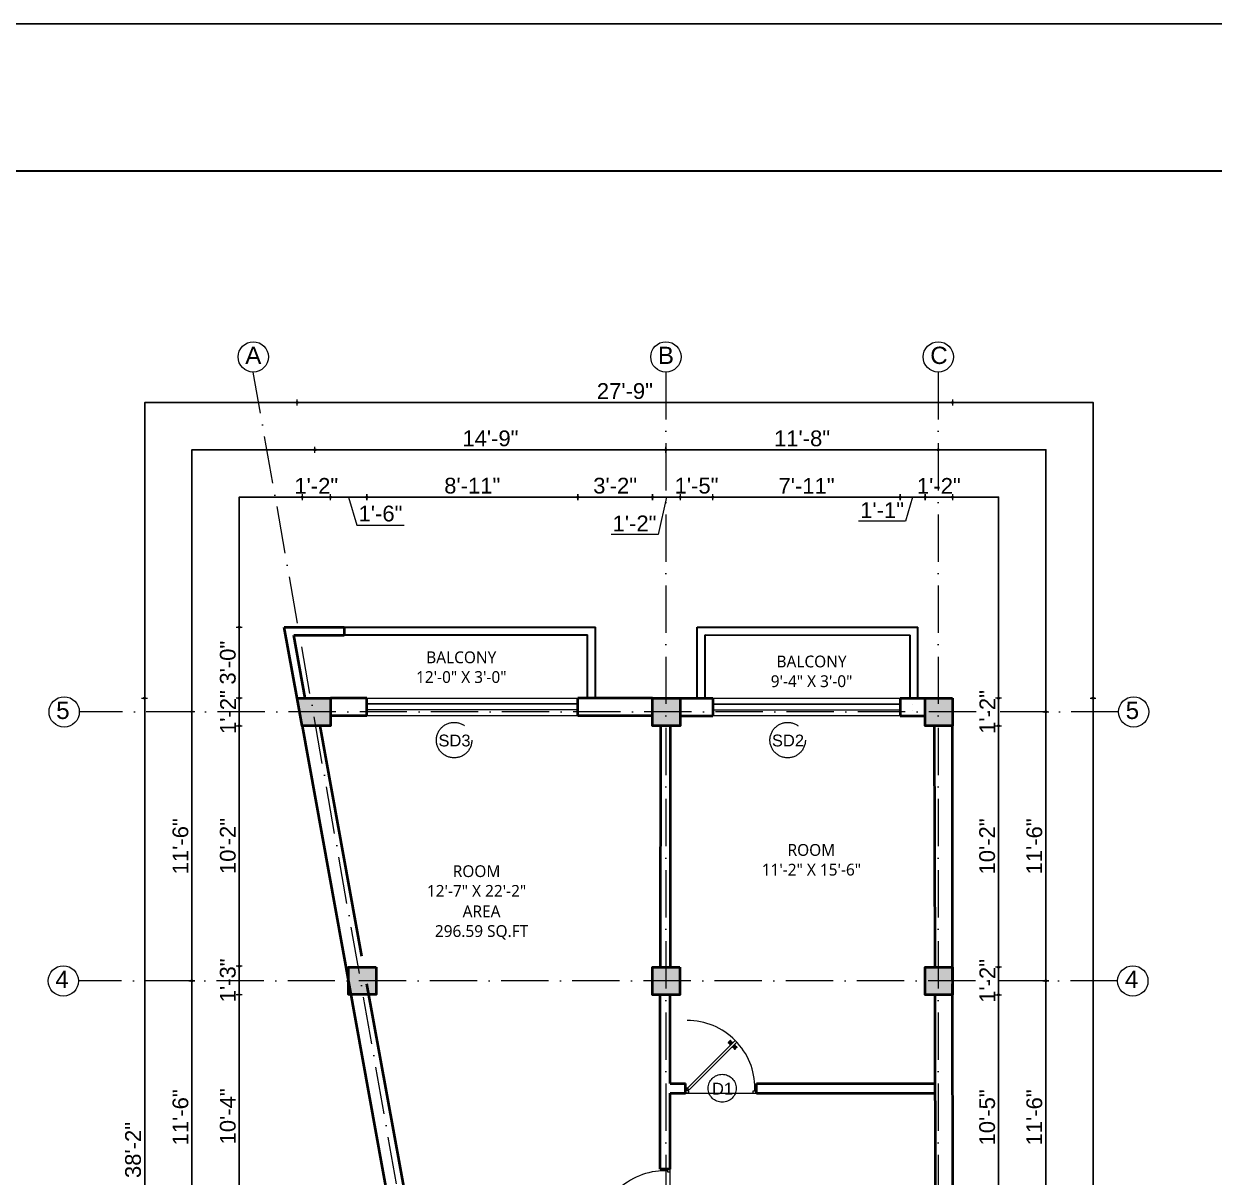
# Model space of a CAD drawing. Header units: inches. Extents: x -71 to 2682309, y -3332 to 801571.
# Drawn here: x 2671499 to 2672103, y 791504 to 792089 of the extents above; entities that cross this region are included whole.
import ezdxf

# ---------------------------------------------------------------- set-up
doc = ezdxf.new("R2010")
doc.units = ezdxf.units.IN
doc.header["$MEASUREMENT"] = 0
doc.header["$PDMODE"] = 99
doc.linetypes.add('ACAD_ISO04W100', pattern=[30, 24, -3, 0, -3])
doc.linetypes.add('ACAD_ISO10W100', pattern=[18, 12, -3, 0, -3])
for name, color, linetype, lineweight in [('BORDER', 5, 'Continuous', 60), ('CENTER  LINE RA', 10, 'ACAD_ISO04W100', 18), ('CONC. OUTLINE RA', 150, 'Continuous', 40), ('DOOR-WIN RA', 3, 'Continuous', 20), ('Hatch', 254, 'Continuous', 9), ('HATCH RA', 8, 'Continuous', 9), ('PUERTAS', 7, 'Continuous', 13), ('TEXT RA', 254, 'Continuous', 20), ('TEXTURE EA', 8, 'ACAD_ISO10W100', 9), ('wall EA', 24, 'Continuous', 40), ('WALL__HALF_NEW', 42, 'Continuous', 30), ('Win EA', 114, 'Continuous', 5)]:
    doc.layers.add(name, color=color, linetype=linetype, lineweight=lineweight)
for name, color, linetype in [('HACTH', 7, 'Continuous'), ('lettring', 7, 'Continuous'), ('text EA', 7, 'Continuous')]:
    doc.layers.add(name, color=color, linetype=linetype)
doc.styles.add('DIM 8', font='arial.ttf', dxfattribs={"height": 8})
doc.styles.get("Standard").update_dxf_attribs({"font": 'arial.ttf'})
doc.dimstyles.new('Copy of DIM 8', dxfattribs={"dimtxt": 8, "dimasz": 1, "dimexe": 6, "dimexo": 18, "dimgap": 1.6875, "dimtad": 1, "dimdec": 0, "dimzin": 3, "dimdsep": 46, "dimlunit": 4, "dimtxsty": 'DIM 8', "dimblk": 'dot 2', "dimcen": 0.09375, "dimse1": 1, "dimse2": 1, "dimclrd": 1, "dimclre": 1, "dimclrt": 256, "dimadec": 0, "dimazin": 0, "dimtfac": 0.75, "dimtdec": 0, "dimtix": 1, "dimtmove": 1, "dimatfit": 3, "dimldrblk": 'DOT', "dimfxl": 1, "dimtolj": 1, "dimtzin": 0, "dimlwd": 9, "dimlwe": 9, "dimarcsym": 0})

# ---------------------------------------------------------------- blocks, each defined once
blk = doc.blocks.new('COLUMN')
at = {"layer": 'HACTH', "lineweight": 30, "transparency": 33554541}
h = blk.add_hatch(color=256, dxfattribs=at)
h.dxf.hatch_style = 1
h.paths.add_polyline_path([(2659104.19, 784576.38), (2659090.19, 784576.38), (2659090.19, 784562.38), (2659104.19, 784562.38)])
at = {"layer": 'CONC. OUTLINE RA'}
blk.add_lwpolyline([(2659090.19, 784576.38), (2659104.19, 784576.38), (2659104.19, 784562.38), (2659090.19, 784562.38)], close=True, dxfattribs=at)
blk = doc.blocks.new('3ft')
at = {"layer": 'PUERTAS', "color": 6}
for p, q in [((1.01, 2.52), (25.23, 26.74)), ((26.05, 25.92), (1.77, 1.64)), ((26.05, 25.92), (25.23, 26.74)), ((0, 2.4), (0, 0)), ((0.72, 2.4), (0, 2.4)), ((1.6, 0), (0, 0)), ((0.72, 1.52), (0.72, 2.44)), ((0.8, 1.52), (0.72, 1.52)), ((0.8, 1.52), (0.8, 2.41)), ((0.8, 1.2), (0.8, 1.52)), ((1.6, 1.2), (0.8, 1.2)), ((1.57, 1.84), (0.94, 2.47)), ((1.63, 1.89), (0.97, 2.55)), ((1.63, 1.89), (1.57, 1.84)), ((1.77, 1.64), (1.57, 1.84)), ((1.6, 0), (1.6, 1.2)), ((34.4, 0), (34.4, 1.2)), ((34.4, 1.2), (35.2, 1.2)), ((34.4, 0), (36, 0)), ((35.2, 1.2), (35.2, 2.4)), ((35.2, 2.4), (36, 2.4)), ((36, 0), (36, 2.4))]:
    blk.add_line(p, q, dxfattribs=at)
at = {"layer": 'PUERTAS', "color": 8}
for p, q in [((22.57, 24.94), (21.65, 25.68)), ((22.63, 24.99), (21.69, 25.75)), ((22.74, 25.1), (21.84, 25.9)), ((22.13, 26.28), (21.98, 26.13)), ((22.88, 25.24), (22.01, 26.06)), ((22.13, 26.28), (22.27, 26.42)), ((22.29, 26.41), (22.27, 26.42)), ((23.16, 25.52), (22.34, 26.39)), ((23.3, 25.66), (22.5, 26.56)), ((23.41, 25.77), (22.65, 26.71)), ((22.69, 24.32), (23.02, 24.83)), ((23.46, 25.83), (22.72, 26.75)), ((22.95, 24.96), (22.84, 25.07)), ((22.98, 24.99), (22.86, 25.1)), ((23.03, 25.04), (22.91, 25.15)), ((22.91, 24.53), (23.1, 24.91)), ((23.11, 25.12), (22.99, 25.23)), ((23.13, 24.76), (23.18, 24.99)), ((23.28, 25.3), (23.17, 25.41)), ((23.36, 25.37), (23.25, 25.49)), ((23.31, 24.94), (23.28, 25.08)), ((23.41, 25.43), (23.3, 25.54)), ((23.46, 25.09), (23.32, 25.13)), ((23.44, 25.45), (23.33, 25.56)), ((23.64, 25.27), (23.41, 25.22)), ((23.87, 25.49), (23.49, 25.3)), ((24.08, 25.71), (23.57, 25.38)), ((24.58, 24.33), (24.52, 24.1)), ((24.8, 24.56), (24.61, 24.18)), ((25.02, 24.77), (24.68, 24.26)), ((23.63, 23.38), (24.14, 23.72)), ((23.84, 23.6), (24.22, 23.79)), ((24.07, 23.82), (24.3, 23.88)), ((24.25, 24), (24.39, 23.97)), ((24.25, 23.26), (24.99, 22.34)), ((24.27, 23.64), (24.38, 23.53)), ((24.3, 23.67), (24.41, 23.56)), ((24.3, 23.32), (25.06, 22.38)), ((24.35, 23.72), (24.46, 23.61)), ((24.4, 24.15), (24.43, 24.01)), ((24.41, 23.43), (25.2, 22.53)), ((24.43, 23.8), (24.54, 23.69)), ((24.55, 23.57), (25.37, 22.7)), ((24.6, 23.97), (24.72, 23.86)), ((24.68, 24.05), (24.79, 23.94)), ((24.73, 24.1), (24.85, 23.99)), ((24.76, 24.13), (24.87, 24.02)), ((24.83, 23.85), (25.7, 23.03)), ((24.97, 23.99), (25.87, 23.2)), ((25.08, 24.1), (26.02, 23.34)), ((25.14, 24.15), (26.06, 23.41)), ((25.58, 22.82), (25.43, 22.67)), ((25.58, 22.82), (25.73, 22.97)), ((25.72, 22.98), (25.73, 22.97)), ((0, 0), (36, 0))]:
    blk.add_line(p, q, dxfattribs=at)
at = {"layer": 'PUERTAS', "color": 1}
for p, q in [((21.67, 25.73), (22.17, 26.23)), ((22.49, 24.95), (21.67, 25.61)), ((21.7, 25.82), (22.14, 26.26)), ((21.73, 25.79), (21.7, 25.82)), ((22.58, 26.7), (22.14, 26.26)), ((22.67, 26.73), (22.17, 26.23)), ((22.61, 26.67), (22.58, 26.7)), ((22.6, 24.96), (23.02, 25.38)), ((22.61, 24.25), (22.92, 24.72)), ((22.7, 25.07), (22.71, 25.06)), ((23.45, 25.91), (22.79, 26.73)), ((22.82, 25.06), (23.08, 25.32)), ((22.94, 24.95), (22.83, 25.07)), ((22.92, 24.72), (22.92, 24.72)), ((22.93, 24.94), (23.19, 25.21)), ((22.93, 24.84), (22.93, 24.83)), ((23.44, 25.81), (23.02, 25.38)), ((23.34, 25.58), (23.08, 25.32)), ((23.46, 25.47), (23.19, 25.21)), ((23.33, 25.7), (23.34, 25.69)), ((23.45, 25.46), (23.33, 25.57)), ((23.57, 25.47), (23.57, 25.47)), ((24.15, 25.79), (23.68, 25.48)), ((23.68, 25.48), (23.68, 25.48)), ((24.27, 25.78), (24.26, 25.79)), ((24.79, 24.38), (24.78, 24.37)), ((24.78, 24.26), (24.78, 24.26)), ((25.1, 24.84), (24.79, 24.38)), ((25.09, 24.96), (25.1, 24.95)), ((22.62, 24.13), (22.61, 24.14)), ((23.44, 23.31), (23.45, 23.3)), ((23.56, 23.3), (24.03, 23.61)), ((24.03, 23.61), (24.03, 23.62)), ((24.14, 23.62), (24.14, 23.62)), ((24.25, 23.62), (24.51, 23.89)), ((24.26, 23.29), (24.69, 23.71)), ((24.26, 23.63), (24.37, 23.52)), ((24.26, 23.18), (24.92, 22.37)), ((24.37, 23.52), (24.63, 23.77)), ((24.37, 23.4), (24.37, 23.4)), ((24.78, 24.15), (24.51, 23.89)), ((24.89, 24.03), (24.63, 23.77)), ((25.11, 24.14), (24.69, 23.71)), ((24.77, 24.14), (24.88, 24.03)), ((25, 24.03), (25, 24.03)), ((25.04, 22.36), (25.54, 22.86)), ((25.1, 22.42), (25.13, 22.39)), ((25.13, 22.39), (25.57, 22.83)), ((25.22, 24.14), (26.03, 23.48)), ((26.04, 23.37), (25.54, 22.86)), ((26.01, 23.27), (25.57, 22.83)), ((25.98, 23.3), (26.01, 23.27))]:
    blk.add_line(p, q, dxfattribs=at)
at = {"layer": 'PUERTAS', "color": 2}
for p, q in [((21.99, 26.11), (21.98, 26.13)), ((25.42, 22.68), (25.43, 22.67))]:
    blk.add_line(p, q, dxfattribs=at)
at = {"layer": 'PUERTAS', "color": 6}
for radius in [0.155, 0.0752]:
    blk.add_circle((0.82, 2.56), radius, dxfattribs=at)
blk.add_arc((0.82, 2.56), 34.38, 359.72845, 90.03333, dxfattribs=at)
at = {"layer": 'PUERTAS', "color": 1}
for centre, start, end in [((22.54, 25.01), 231.07637, 315), ((22.67, 24.2), 135, 225), ((22.73, 26.68), 38.92363, 135), ((22.77, 25.12), 225, 315), ((22.99, 24.89), 135, 219.74275), ((22.87, 24.78), 315, 39.74275), ((23.28, 25.63), 315, 45), ((23.39, 25.86), 315, 38.92363), ((23.51, 25.41), 50.25725, 135), ((23.62, 25.53), 230.25725, 315), ((24.2, 25.73), 45, 135), ((24.84, 24.31), 135, 219.74275), ((24.72, 24.21), 315, 39.74275), ((25.04, 24.89), 315, 45), ((23.51, 23.36), 225, 315), ((24.09, 23.56), 50.25725, 135), ((24.2, 23.68), 230.25725, 315), ((24.32, 23.23), 135, 218.92363), ((24.42, 23.46), 135, 225), ((24.94, 23.98), 45, 135), ((24.98, 22.42), 218.92363, 315), ((25.17, 24.08), 51.07637, 135), ((25.98, 23.42), 315, 51.07637)]:
    blk.add_arc(centre, 0.08, start, end, dxfattribs=at)
blk = doc.blocks.new('*U327')
at = {"color": 3, "xscale": -1}
blk.add_blockref('3ft', (42, 0), dxfattribs=at)
blk = doc.blocks.new('dot1')
at = {"layer": 'Hatch'}
h = blk.add_hatch(color=256, dxfattribs=at)
edge = h.paths.add_edge_path()
edge.add_arc((0, 0), 1, 0, 360)
for p, q in [((3, 0), (-3, 0)), ((0, 3), (0, -3))]:
    blk.add_line(p, q, dxfattribs=at)
blk.add_circle((0, 0), 1, dxfattribs=at)
blk = doc.blocks.new('dot 2')
at = {"layer": 'Hatch', "xscale": 0.5, "yscale": 0.5, "zscale": 0.5}
blk.add_blockref('dot1', (0, 0), dxfattribs=at)
blk = doc.blocks.new('*D1788')
at = {"layer": 'Defpoints', "color": 0, "transparency": 16777216}
for p in [(2671654.84, 791849.04), (2671640.53, 791732.97), (2671654.84, 791733)]:
    blk.add_point(p, dxfattribs=at)
at = {"layer": 'lettring', "color": 1, "lineweight": 9, "transparency": 16777216}
for p, q in [((2671639.53, 791849.04), (2671638.53, 791849.04)), ((2671640.53, 791849.04), (2671654.84, 791849.04)), ((2671655.84, 791849.04), (2671656.84, 791849.04))]:
    blk.add_line(p, q, dxfattribs=at)
blk.add_blockref('dot 2', (2671640.53, 791849.04), dxfattribs=at)
at = {"layer": 'lettring', "color": 1, "lineweight": 9, "transparency": 16777216, "rotation": 180}
blk.add_blockref('dot 2', (2671654.84, 791849.04), dxfattribs=at)
at = {"layer": 'lettring', "transparency": 16777216, "insert": (2671647.68, 791854.74), "char_height": 8, "attachment_point": 5, "style": 'DIM 8'}
blk.add_mtext('\\A1;1\'-2"', dxfattribs=at)
blk = doc.blocks.new('_Dot')
at = {"color": 0, "linetype": 'ByBlock', "lineweight": -2}
blk.add_line((-0.5, 0), (-1, 0), dxfattribs=at)
at = {"color": 0, "linetype": 'ByBlock', "const_width": 0.5}
blk.add_lwpolyline([(-0.25, 0, 1), (0.25, 0, 1)], format="xyb", close=True, dxfattribs=at)
blk = doc.blocks.new('*D1789')
at = {"layer": 'Defpoints', "color": 0, "transparency": 16777216}
for p in [(2671673.32, 791849.04), (2671673.32, 791747.06), (2671654.84, 791733)]:
    blk.add_point(p, dxfattribs=at)
at = {"layer": 'lettring', "color": 1, "lineweight": 9, "transparency": 16777216}
for p, q in [((2671655.84, 791849.04), (2671672.32, 791849.04)), ((2671664.08, 791849.04), (2671668.33, 791834.88)), ((2671668.33, 791834.88), (2671692.21, 791834.88))]:
    blk.add_line(p, q, dxfattribs=at)
at = {"layer": 'lettring', "color": 1, "lineweight": 9, "transparency": 16777216, "rotation": 180}
blk.add_blockref('dot 2', (2671654.84, 791849.04), dxfattribs=at)
at = {"layer": 'lettring', "color": 1, "lineweight": 9, "transparency": 16777216}
blk.add_blockref('dot 2', (2671673.32, 791849.04), dxfattribs=at)
at = {"layer": 'lettring', "transparency": 16777216, "insert": (2671680.27, 791840.65), "char_height": 8, "attachment_point": 5, "style": 'DIM 8'}
blk.add_mtext('\\A1;1\'-6"', dxfattribs=at)
blk = doc.blocks.new('*D1790')
at = {"layer": 'Defpoints', "color": 0, "transparency": 16777216}
for p in [(2671780.32, 791849.04), (2671673.32, 791747.06), (2671780.32, 791747.08)]:
    blk.add_point(p, dxfattribs=at)
at = {"layer": 'lettring', "color": 1, "lineweight": 9, "transparency": 16777216}
blk.add_line((2671674.32, 791849.04), (2671779.32, 791849.04), dxfattribs=at)
at = {"layer": 'lettring', "color": 1, "lineweight": 9, "transparency": 16777216, "rotation": 180}
blk.add_blockref('dot 2', (2671673.32, 791849.04), dxfattribs=at)
at = {"layer": 'lettring', "color": 1, "lineweight": 9, "transparency": 16777216}
blk.add_blockref('dot 2', (2671780.32, 791849.04), dxfattribs=at)
at = {"layer": 'lettring', "transparency": 16777216, "insert": (2671726.82, 791854.81), "char_height": 8, "attachment_point": 5, "style": 'DIM 8'}
blk.add_mtext('\\A1;8\'-11"', dxfattribs=at)
blk = doc.blocks.new('*D1791')
at = {"layer": 'Defpoints', "color": 0, "transparency": 16777216}
for p in [(2671818.33, 791849.04), (2671780.32, 791747.08), (2671818.33, 791747.04)]:
    blk.add_point(p, dxfattribs=at)
at = {"layer": 'lettring', "color": 1, "lineweight": 9, "transparency": 16777216}
blk.add_line((2671781.32, 791849.04), (2671817.33, 791849.04), dxfattribs=at)
at = {"layer": 'lettring', "color": 1, "lineweight": 9, "transparency": 16777216, "rotation": 180}
blk.add_blockref('dot 2', (2671780.32, 791849.04), dxfattribs=at)
at = {"layer": 'lettring', "color": 1, "lineweight": 9, "transparency": 16777216}
blk.add_blockref('dot 2', (2671818.33, 791849.04), dxfattribs=at)
at = {"layer": 'lettring', "transparency": 16777216, "insert": (2671799.32, 791854.81), "char_height": 8, "attachment_point": 5, "style": 'DIM 8'}
blk.add_mtext('\\A1;3\'-2"', dxfattribs=at)
blk = doc.blocks.new('*D1792')
at = {"layer": 'Defpoints', "color": 0, "transparency": 16777216}
for p in [(2671832.33, 791849.04), (2671818.33, 791747.04), (2671832.33, 791747.04)]:
    blk.add_point(p, dxfattribs=at)
at = {"layer": 'lettring', "color": 1, "lineweight": 9, "transparency": 16777216}
for p, q in [((2671819.33, 791849.04), (2671831.33, 791849.04)), ((2671825.33, 791849.04), (2671821.11, 791830.01)), ((2671821.11, 791830.01), (2671797.22, 791830.01))]:
    blk.add_line(p, q, dxfattribs=at)
at = {"layer": 'lettring', "color": 1, "lineweight": 9, "transparency": 16777216, "rotation": 180}
blk.add_blockref('dot 2', (2671818.33, 791849.04), dxfattribs=at)
at = {"layer": 'lettring', "color": 1, "lineweight": 9, "transparency": 16777216}
blk.add_blockref('dot 2', (2671832.33, 791849.04), dxfattribs=at)
at = {"layer": 'lettring', "transparency": 16777216, "insert": (2671809.16, 791835.71), "char_height": 8, "attachment_point": 5, "style": 'DIM 8'}
blk.add_mtext('\\A1;1\'-2"', dxfattribs=at)
blk = doc.blocks.new('*D1793')
at = {"layer": 'Defpoints', "color": 0, "transparency": 16777216}
for p in [(2671848.93, 791849.04), (2671832.33, 791747.04), (2671848.93, 791747.05)]:
    blk.add_point(p, dxfattribs=at)
at = {"layer": 'lettring', "color": 1, "lineweight": 9, "transparency": 16777216}
for p, q in [((2671831.33, 791849.04), (2671830.33, 791849.04)), ((2671832.33, 791849.04), (2671848.93, 791849.04)), ((2671849.93, 791849.04), (2671850.93, 791849.04))]:
    blk.add_line(p, q, dxfattribs=at)
blk.add_blockref('dot 2', (2671832.33, 791849.04), dxfattribs=at)
at = {"layer": 'lettring', "color": 1, "lineweight": 9, "transparency": 16777216, "rotation": 180}
blk.add_blockref('dot 2', (2671848.93, 791849.04), dxfattribs=at)
at = {"layer": 'lettring', "transparency": 16777216, "insert": (2671840.63, 791854.81), "char_height": 8, "attachment_point": 5, "style": 'DIM 8'}
blk.add_mtext('\\A1;1\'-5"', dxfattribs=at)
blk = doc.blocks.new('*D1795')
at = {"layer": 'Defpoints', "color": 0, "transparency": 16777216}
for p in [(2671956.54, 791849.04), (2671943.93, 791747.05), (2671956.54, 791747.05)]:
    blk.add_point(p, dxfattribs=at)
at = {"layer": 'lettring', "color": 1, "lineweight": 9, "transparency": 16777216}
for p, q in [((2671944.93, 791849.04), (2671955.54, 791849.04)), ((2671950.23, 791849.04), (2671946.7, 791836.77)), ((2671946.7, 791836.77), (2671922.81, 791836.77))]:
    blk.add_line(p, q, dxfattribs=at)
at = {"layer": 'lettring', "color": 1, "lineweight": 9, "transparency": 16777216, "rotation": 180}
blk.add_blockref('dot 2', (2671943.93, 791849.04), dxfattribs=at)
at = {"layer": 'lettring', "color": 1, "lineweight": 9, "transparency": 16777216}
blk.add_blockref('dot 2', (2671956.54, 791849.04), dxfattribs=at)
at = {"layer": 'lettring', "transparency": 16777216, "insert": (2671934.75, 791842.47), "char_height": 8, "attachment_point": 5, "style": 'DIM 8'}
blk.add_mtext('\\A1;1\'-1"', dxfattribs=at)
blk = doc.blocks.new('*D1796')
at = {"layer": 'Defpoints', "color": 0, "transparency": 16777216}
for p in [(2671970.54, 791849.04), (2671956.54, 791747.05), (2671970.54, 791747.05)]:
    blk.add_point(p, dxfattribs=at)
at = {"layer": 'lettring', "color": 1, "lineweight": 9, "transparency": 16777216}
blk.add_line((2671957.54, 791849.04), (2671969.54, 791849.04), dxfattribs=at)
at = {"layer": 'lettring', "color": 1, "lineweight": 9, "transparency": 16777216, "rotation": 180}
blk.add_blockref('dot 2', (2671956.54, 791849.04), dxfattribs=at)
at = {"layer": 'lettring', "color": 1, "lineweight": 9, "transparency": 16777216}
blk.add_blockref('dot 2', (2671970.54, 791849.04), dxfattribs=at)
at = {"layer": 'lettring', "transparency": 16777216, "insert": (2671963.54, 791854.74), "char_height": 8, "attachment_point": 5, "style": 'DIM 8'}
blk.add_mtext('\\A1;1\'-2"', dxfattribs=at)
blk = doc.blocks.new('*D1797')
at = {"layer": 'Defpoints', "color": 0, "transparency": 16777216}
for p in [(2671825.05, 791873.04), (2671647.03, 791740.19), (2671825.05, 791740.05)]:
    blk.add_point(p, dxfattribs=at)
at = {"layer": 'lettring', "color": 1, "lineweight": 9, "transparency": 16777216}
blk.add_line((2671648.03, 791873.04), (2671824.05, 791873.04), dxfattribs=at)
at = {"layer": 'lettring', "color": 1, "lineweight": 9, "transparency": 16777216, "rotation": 180}
blk.add_blockref('dot 2', (2671647.03, 791873.04), dxfattribs=at)
at = {"layer": 'lettring', "color": 1, "lineweight": 9, "transparency": 16777216}
blk.add_blockref('dot 2', (2671825.05, 791873.04), dxfattribs=at)
at = {"layer": 'lettring', "transparency": 16777216, "insert": (2671736.04, 791878.81), "char_height": 8, "attachment_point": 5, "style": 'DIM 8'}
blk.add_mtext('\\A1;14\'-9"', dxfattribs=at)
blk = doc.blocks.new('*D1798')
at = {"layer": 'Defpoints', "color": 0, "transparency": 16777216}
for p in [(2671963.25, 791873.04), (2671825.05, 791740.05), (2671963.25, 791740.05)]:
    blk.add_point(p, dxfattribs=at)
at = {"layer": 'lettring', "color": 1, "lineweight": 9, "transparency": 16777216}
blk.add_line((2671826.05, 791873.04), (2671962.25, 791873.04), dxfattribs=at)
at = {"layer": 'lettring', "color": 1, "lineweight": 9, "transparency": 16777216, "rotation": 180}
blk.add_blockref('dot 2', (2671825.05, 791873.04), dxfattribs=at)
at = {"layer": 'lettring', "color": 1, "lineweight": 9, "transparency": 16777216}
blk.add_blockref('dot 2', (2671963.25, 791873.04), dxfattribs=at)
at = {"layer": 'lettring', "transparency": 16777216, "insert": (2671894.15, 791878.81), "char_height": 8, "attachment_point": 5, "style": 'DIM 8'}
blk.add_mtext('\\A1;11\'-8"', dxfattribs=at)
blk = doc.blocks.new('*D1799')
at = {"layer": 'Defpoints', "color": 0, "transparency": 16777216}
for p in [(2671970.54, 791897.04), (2671637.98, 791747), (2671970.54, 791747)]:
    blk.add_point(p, dxfattribs=at)
at = {"layer": 'lettring', "color": 1, "lineweight": 9, "transparency": 16777216}
blk.add_line((2671638.98, 791897.04), (2671969.54, 791897.04), dxfattribs=at)
at = {"layer": 'lettring', "color": 1, "lineweight": 9, "transparency": 16777216, "rotation": 180}
blk.add_blockref('dot 2', (2671637.98, 791897.04), dxfattribs=at)
at = {"layer": 'lettring', "color": 1, "lineweight": 9, "transparency": 16777216}
blk.add_blockref('dot 2', (2671970.54, 791897.04), dxfattribs=at)
at = {"layer": 'lettring', "transparency": 16777216, "insert": (2671804.26, 791902.81), "char_height": 8, "attachment_point": 5, "style": 'DIM 8'}
blk.add_mtext('\\A1;27\'-9"', dxfattribs=at)
blk = doc.blocks.new('*D1800')
at = {"layer": 'Defpoints', "color": 0, "transparency": 16777216}
for p in [(2671970.54, 791747), (2671970.54, 791733.05), (2671993.86, 791733.05)]:
    blk.add_point(p, dxfattribs=at)
at = {"layer": 'lettring', "color": 1, "lineweight": 9, "transparency": 16777216}
for p, q in [((2671993.86, 791748), (2671993.86, 791749)), ((2671993.86, 791747), (2671993.86, 791733.05)), ((2671993.86, 791732.05), (2671993.86, 791731.05))]:
    blk.add_line(p, q, dxfattribs=at)
for p, rotation in [((2671993.86, 791747), 270), ((2671993.86, 791733.05), 90)]:
    blk.add_blockref('dot 2', p, dxfattribs=dict(at, rotation=rotation))
at = {"layer": 'lettring', "transparency": 16777216, "insert": (2671988.16, 791740.03), "char_height": 8, "attachment_point": 5, "rotation": 90, "style": 'DIM 8'}
blk.add_mtext('\\A1;1\'-2"', dxfattribs=at)
blk = doc.blocks.new('*D1801')
at = {"layer": 'Defpoints', "color": 0, "transparency": 16777216}
for p in [(2671970.54, 791733.05), (2671970.54, 791610.58), (2671993.86, 791610.58)]:
    blk.add_point(p, dxfattribs=at)
at = {"layer": 'lettring', "color": 1, "lineweight": 9, "transparency": 16777216}
blk.add_line((2671993.86, 791732.05), (2671993.86, 791611.58), dxfattribs=at)
for p, rotation in [((2671993.86, 791733.05), 90), ((2671993.86, 791610.58), 270)]:
    blk.add_blockref('dot 2', p, dxfattribs=dict(at, rotation=rotation))
at = {"layer": 'lettring', "transparency": 16777216, "insert": (2671988.09, 791671.81), "char_height": 8, "attachment_point": 5, "rotation": 90, "style": 'DIM 8'}
blk.add_mtext('\\A1;10\'-2"', dxfattribs=at)
blk = doc.blocks.new('*D1802')
at = {"layer": 'Defpoints', "color": 0, "transparency": 16777216}
for p in [(2671970.54, 791610.58), (2671970.54, 791596.58), (2671993.86, 791596.58)]:
    blk.add_point(p, dxfattribs=at)
at = {"layer": 'lettring', "color": 1, "lineweight": 9, "transparency": 16777216}
for p, q in [((2671993.86, 791611.58), (2671993.86, 791612.58)), ((2671993.86, 791610.58), (2671993.86, 791596.58)), ((2671993.86, 791595.58), (2671993.86, 791594.58))]:
    blk.add_line(p, q, dxfattribs=at)
for p, rotation in [((2671993.86, 791610.58), 270), ((2671993.86, 791596.58), 90)]:
    blk.add_blockref('dot 2', p, dxfattribs=dict(at, rotation=rotation))
at = {"layer": 'lettring', "transparency": 16777216, "insert": (2671988.16, 791603.58), "char_height": 8, "attachment_point": 5, "rotation": 90, "style": 'DIM 8'}
blk.add_mtext('\\A1;1\'-2"', dxfattribs=at)
blk = doc.blocks.new('*D1803')
at = {"layer": 'Defpoints', "color": 0, "transparency": 16777216}
for p in [(2671970.54, 791596.58), (2671970.65, 791472.07), (2671993.86, 791472.07)]:
    blk.add_point(p, dxfattribs=at)
at = {"layer": 'lettring', "color": 1, "lineweight": 9, "transparency": 16777216}
blk.add_line((2671993.86, 791595.58), (2671993.86, 791473.07), dxfattribs=at)
for p, rotation in [((2671993.86, 791596.58), 90), ((2671993.86, 791472.07), 270)]:
    blk.add_blockref('dot 2', p, dxfattribs=dict(at, rotation=rotation))
at = {"layer": 'lettring', "transparency": 16777216, "insert": (2671988.09, 791534.32), "char_height": 8, "attachment_point": 5, "rotation": 90, "style": 'DIM 8'}
blk.add_mtext('\\A1;10\'-5"', dxfattribs=at)
blk = doc.blocks.new('*D1818')
at = {"layer": 'Defpoints', "color": 0, "transparency": 16777216}
for p in [(2671631.42, 791783.07), (2671608.59, 791747), (2671637.98, 791747)]:
    blk.add_point(p, dxfattribs=at)
at = {"layer": 'lettring', "color": 1, "lineweight": 9, "transparency": 16777216}
blk.add_line((2671608.59, 791782.07), (2671608.59, 791748), dxfattribs=at)
for p, rotation in [((2671608.59, 791783.07), 90), ((2671608.59, 791747), 270)]:
    blk.add_blockref('dot 2', p, dxfattribs=dict(at, rotation=rotation))
at = {"layer": 'lettring', "transparency": 16777216, "insert": (2671602.82, 791765.04), "char_height": 8, "attachment_point": 5, "rotation": 90, "style": 'DIM 8'}
blk.add_mtext('\\A1;3\'-0"', dxfattribs=at)
blk = doc.blocks.new('*D1819')
at = {"layer": 'Defpoints', "color": 0, "transparency": 16777216}
for p in [(2671637.98, 791747), (2671608.59, 791732.97), (2671640.53, 791732.97)]:
    blk.add_point(p, dxfattribs=at)
at = {"layer": 'lettring', "color": 1, "lineweight": 9, "transparency": 16777216}
for p, q in [((2671608.59, 791748), (2671608.59, 791749)), ((2671608.59, 791747), (2671608.59, 791732.97)), ((2671608.59, 791731.97), (2671608.59, 791730.97))]:
    blk.add_line(p, q, dxfattribs=at)
for p, rotation in [((2671608.59, 791747), 270), ((2671608.59, 791732.97), 90)]:
    blk.add_blockref('dot 2', p, dxfattribs=dict(at, rotation=rotation))
at = {"layer": 'lettring', "transparency": 16777216, "insert": (2671602.89, 791739.98), "char_height": 8, "attachment_point": 5, "rotation": 90, "style": 'DIM 8'}
blk.add_mtext('\\A1;1\'-2"', dxfattribs=at)
blk = doc.blocks.new('*D1820')
at = {"layer": 'Defpoints', "color": 0, "transparency": 16777216}
for p in [(2671640.53, 791732.97), (2671608.59, 791611.1), (2671664.09, 791611.1)]:
    blk.add_point(p, dxfattribs=at)
at = {"layer": 'lettring', "color": 1, "lineweight": 9, "transparency": 16777216}
blk.add_line((2671608.59, 791731.97), (2671608.59, 791612.1), dxfattribs=at)
for p, rotation in [((2671608.59, 791732.97), 90), ((2671608.59, 791611.1), 270)]:
    blk.add_blockref('dot 2', p, dxfattribs=dict(at, rotation=rotation))
at = {"layer": 'lettring', "transparency": 16777216, "insert": (2671602.82, 791672.03), "char_height": 8, "attachment_point": 5, "rotation": 90, "style": 'DIM 8'}
blk.add_mtext('\\A1;10\'-2"', dxfattribs=at)
blk = doc.blocks.new('*D1821')
at = {"layer": 'Defpoints', "color": 0, "transparency": 16777216}
for p in [(2671664.09, 791611.1), (2671608.59, 791596.6), (2671664.09, 791596.6)]:
    blk.add_point(p, dxfattribs=at)
at = {"layer": 'lettring', "color": 1, "lineweight": 9, "transparency": 16777216}
for p, q in [((2671608.59, 791612.1), (2671608.59, 791613.1)), ((2671608.59, 791611.1), (2671608.59, 791596.6)), ((2671608.59, 791595.6), (2671608.59, 791594.6))]:
    blk.add_line(p, q, dxfattribs=at)
for p, rotation in [((2671608.59, 791611.1), 270), ((2671608.59, 791596.6), 90)]:
    blk.add_blockref('dot 2', p, dxfattribs=dict(at, rotation=rotation))
at = {"layer": 'lettring', "transparency": 16777216, "insert": (2671602.82, 791603.85), "char_height": 8, "attachment_point": 5, "rotation": 90, "style": 'DIM 8'}
blk.add_mtext('\\A1;1\'-3"', dxfattribs=at)
blk = doc.blocks.new('*D1822')
at = {"layer": 'Defpoints', "color": 0, "transparency": 16777216}
for p in [(2671664.09, 791596.6), (2671608.59, 791473.07), (2671687.74, 791473.07)]:
    blk.add_point(p, dxfattribs=at)
at = {"layer": 'lettring', "color": 1, "lineweight": 9, "transparency": 16777216}
blk.add_line((2671608.59, 791595.6), (2671608.59, 791474.07), dxfattribs=at)
for p, rotation in [((2671608.59, 791596.6), 90), ((2671608.59, 791473.07), 270)]:
    blk.add_blockref('dot 2', p, dxfattribs=dict(at, rotation=rotation))
at = {"layer": 'lettring', "transparency": 16777216, "insert": (2671602.82, 791534.84), "char_height": 8, "attachment_point": 5, "rotation": 90, "style": 'DIM 8'}
blk.add_mtext('\\A1;10\'-4"', dxfattribs=at)
blk = doc.blocks.new('*D1831')
at = {"layer": 'Defpoints', "color": 0, "transparency": 16777216}
for p in [(2671647.03, 791740.19), (2671584.57, 791603.6), (2671671.09, 791603.6)]:
    blk.add_point(p, dxfattribs=at)
at = {"layer": 'lettring', "color": 1, "lineweight": 9, "transparency": 16777216}
blk.add_line((2671584.57, 791739.19), (2671584.57, 791604.6), dxfattribs=at)
for p, rotation in [((2671584.57, 791740.19), 90), ((2671584.57, 791603.6), 270)]:
    blk.add_blockref('dot 2', p, dxfattribs=dict(at, rotation=rotation))
at = {"layer": 'lettring', "transparency": 16777216, "insert": (2671578.8, 791671.89), "char_height": 8, "attachment_point": 5, "rotation": 90, "style": 'DIM 8'}
blk.add_mtext('\\A1;11\'-6"', dxfattribs=at)
blk = doc.blocks.new('*D1832')
at = {"layer": 'Defpoints', "color": 0, "transparency": 16777216}
for p in [(2671671.09, 791603.6), (2671584.57, 791465.07), (2671694.74, 791465.07)]:
    blk.add_point(p, dxfattribs=at)
at = {"layer": 'lettring', "color": 1, "lineweight": 9, "transparency": 16777216}
blk.add_line((2671584.57, 791602.6), (2671584.57, 791466.07), dxfattribs=at)
for p, rotation in [((2671584.57, 791603.6), 90), ((2671584.57, 791465.07), 270)]:
    blk.add_blockref('dot 2', p, dxfattribs=dict(at, rotation=rotation))
at = {"layer": 'lettring', "transparency": 16777216, "insert": (2671578.8, 791534.34), "char_height": 8, "attachment_point": 5, "rotation": 90, "style": 'DIM 8'}
blk.add_mtext('\\A1;11\'-6"', dxfattribs=at)
blk = doc.blocks.new('*D1834')
at = {"layer": 'Defpoints', "color": 0, "transparency": 16777216}
for p in [(2671637.98, 791747), (2671560.52, 791288.58), (2671687.74, 791288.58)]:
    blk.add_point(p, dxfattribs=at)
at = {"layer": 'lettring', "color": 1, "lineweight": 9, "transparency": 16777216}
blk.add_line((2671560.52, 791746), (2671560.52, 791289.58), dxfattribs=at)
for p, rotation in [((2671560.52, 791747), 90), ((2671560.52, 791288.58), 270)]:
    blk.add_blockref('dot 2', p, dxfattribs=dict(at, rotation=rotation))
at = {"layer": 'lettring', "transparency": 16777216, "insert": (2671554.75, 791517.79), "char_height": 8, "attachment_point": 5, "rotation": 90, "style": 'DIM 8'}
blk.add_mtext('\\A1;38\'-2"', dxfattribs=at)
blk = doc.blocks.new('*D1835')
at = {"layer": 'Defpoints', "color": 0, "transparency": 16777216}
for p in [(2671970.54, 791747.05), (2671970.56, 791124.23), (2672041.77, 791124.23)]:
    blk.add_point(p, dxfattribs=at)
at = {"layer": 'lettring', "color": 1, "lineweight": 9, "transparency": 16777216}
blk.add_line((2672041.77, 791746.05), (2672041.77, 791125.23), dxfattribs=at)
for p, rotation in [((2672041.77, 791747.05), 90), ((2672041.77, 791124.23), 270)]:
    blk.add_blockref('dot 2', p, dxfattribs=dict(at, rotation=rotation))
at = {"layer": 'lettring', "transparency": 16777216, "insert": (2672036, 791435.64), "char_height": 8, "attachment_point": 5, "rotation": 90, "style": 'DIM 8'}
blk.add_mtext('\\A1;51\'-11"', dxfattribs=at)
blk = doc.blocks.new('*D1838')
at = {"layer": 'Defpoints', "color": 0, "transparency": 16777216}
for p in [(2671963.54, 791603.58), (2672017.79, 791603.58), (2671963.65, 791465.07)]:
    blk.add_point(p, dxfattribs=at)
at = {"layer": 'lettring', "color": 1, "lineweight": 9, "transparency": 16777216}
blk.add_line((2672017.79, 791466.07), (2672017.79, 791602.58), dxfattribs=at)
for p, rotation in [((2672017.79, 791603.58), 90), ((2672017.79, 791465.07), 270)]:
    blk.add_blockref('dot 2', p, dxfattribs=dict(at, rotation=rotation))
at = {"layer": 'lettring', "transparency": 16777216, "insert": (2672012.02, 791534.32), "char_height": 8, "attachment_point": 5, "rotation": 90, "style": 'DIM 8'}
blk.add_mtext('\\A1;11\'-6"', dxfattribs=at)
blk = doc.blocks.new('*D1839')
at = {"layer": 'Defpoints', "color": 0, "transparency": 16777216}
for p in [(2671963.54, 791740.05), (2672017.79, 791740.05), (2671963.54, 791603.58)]:
    blk.add_point(p, dxfattribs=at)
at = {"layer": 'lettring', "color": 1, "lineweight": 9, "transparency": 16777216}
blk.add_line((2672017.79, 791604.58), (2672017.79, 791739.05), dxfattribs=at)
for p, rotation in [((2672017.79, 791740.05), 90), ((2672017.79, 791603.58), 270)]:
    blk.add_blockref('dot 2', p, dxfattribs=dict(at, rotation=rotation))
at = {"layer": 'lettring', "transparency": 16777216, "insert": (2672012.02, 791671.81), "char_height": 8, "attachment_point": 5, "rotation": 90, "style": 'DIM 8'}
blk.add_mtext('\\A1;11\'-6"', dxfattribs=at)

msp = doc.modelspace()

# ---------------------------------------------------------------- hatches: boundary and pattern name
at = {"layer": 'HACTH', "lineweight": 30, "transparency": 33554541}
h = msp.add_hatch(color=256, dxfattribs=at)
h.dxf.hatch_style = 1
h.paths.add_polyline_path([(2671654.84, 791733), (2671654.84, 791747), (2671637.98, 791747), (2671640.53, 791732.97)])

# ---------------------------------------------------------------- linework, layer by layer
at = {"color": 244, "lineweight": 30, "true_color": 0x991b1e}
msp.add_line((2671643.74, 791747.05), (2671643.76, 791746.92), dxfattribs=at)
at = {"layer": 'BORDER', "lineweight": 30}
msp.add_lwpolyline([(2673179.05, 792014.4), (2671642.94, 792014.4), (2670202.43, 792014.4), (2670202.43, 790966), (2670202.43, 789923.75), (2671642.94, 789923.75), (2673179.05, 789923.75)], dxfattribs=at)
at = {"layer": 'CENTER  LINE RA', "linetype": 'ACAD_ISO10W100', "ltscale": 2}
for p, q in [((2671694.61, 791465.05), (2671615.71, 791912.49)), ((2671825.05, 791912.49), (2671825.05, 791023.34)), ((2671963.25, 791912.49), (2671963.25, 791023.34)), ((2672054.7, 791740.05), (2671527.46, 791740.05)), ((2672054.27, 791603.55), (2671527.03, 791603.55))]:
    msp.add_line(p, q, dxfattribs=at)
at = {"layer": 'CONC. OUTLINE RA'}
msp.add_lwpolyline([(2671654.84, 791747), (2671654.84, 791733), (2671640.53, 791732.97), (2671637.98, 791747)], close=True, dxfattribs=at)
at = {"layer": 'Defpoints'}
for points in [[(2670073.86, 792089.19), (2673241.86, 792089.19), (2673241.86, 789848.96), (2670073.86, 789848.96)], [(2672041.75, 791035.34), (2671560.49, 791035.34), (2671560.62, 791897.04), (2672041.89, 791897.04)], [(2672017.76, 791059.34), (2671584.49, 791059.34), (2671584.61, 791873.04), (2672017.88, 791873.04)], [(2671993.76, 791083.34), (2671608.49, 791083.34), (2671608.61, 791849.04), (2671993.88, 791849.04)]]:
    msp.add_lwpolyline(points, close=True, dxfattribs=at)
at = {"layer": 'DOOR-WIN RA'}
for p, q in [((2671673.32, 791747.08), (2671780.32, 791747.08)), ((2671673.32, 791744.09), (2671780.32, 791744.09)), ((2671780.31, 791744.08), (2671673.32, 791744.09)), ((2671848.93, 791747.05), (2671943.93, 791747.05)), ((2671943.93, 791744.05), (2671848.93, 791744.06)), ((2671848.93, 791744.05), (2671943.93, 791744.05)), ((2671949.93, 791744.05), (2671949.93, 791744.05)), ((2671780.31, 791741.08), (2671673.32, 791741.09)), ((2671780.32, 791741.05), (2671673.32, 791741.05)), ((2671780.31, 791738.08), (2671673.32, 791738.09)), ((2671943.93, 791741.02), (2671848.93, 791741.02)), ((2671943.93, 791738.05), (2671848.93, 791738.06)), ((2671949.93, 791741.02), (2671949.93, 791741.02))]:
    msp.add_line(p, q, dxfattribs=at)
at = {"layer": 'TEXTURE EA', "linetype": 'ByBlock', "ltscale": 2}
for centre in [(2671615.71, 791920.18), (2671825.05, 791920.18), (2671963.25, 791920.18), (2671519.77, 791740.05), (2672062.39, 791740.05), (2671519.34, 791603.55), (2672061.96, 791603.55)]:
    msp.add_circle(centre, 7.69, dxfattribs=at)
at = {"layer": 'TEXTURE EA', "linetype": 'ACAD_ISO10W100', "ltscale": 4}
for centre, radius in [((2671717.63, 791725.75), 8.99), ((2671886.84, 791725.75), 8.99), ((2671853.63, 791549.1), 7.09)]:
    msp.add_circle(centre, radius, dxfattribs=at)
at = {"layer": 'wall EA'}
for p, q in [((2671631.42, 791783.07), (2671661.91, 791783.07)), ((2671637.98, 791747), (2671631.42, 791783.07)), ((2671636.21, 791779.07), (2671661.91, 791779.07)), ((2671642.05, 791747.01), (2671636.21, 791779.07)), ((2671661.91, 791783.07), (2671661.91, 791779.07)), ((2671673.32, 791747.06), (2671654.84, 791747)), ((2671673.32, 791738.08), (2671673.32, 791747.06)), ((2671780.32, 791738.08), (2671780.32, 791747.08)), ((2671818.33, 791747.08), (2671780.32, 791747.08)), ((2671832.33, 791747.04), (2671848.93, 791747.04)), ((2671848.93, 791747.05), (2671848.93, 791738.06)), ((2671943.93, 791747.05), (2671943.93, 791738.05)), ((2671943.93, 791747.05), (2671956.54, 791747.05)), ((2671673.32, 791738.08), (2671654.84, 791738.08)), ((2671818.33, 791738.08), (2671780.32, 791738.08)), ((2671832.33, 791738.05), (2671848.93, 791738.05)), ((2671943.93, 791738.05), (2671956.53, 791738.05)), ((2671640.53, 791732.97), (2671687.74, 791472.07)), ((2671649.42, 791732.99), (2671670.69, 791616.1)), ((2671822.33, 791733.04), (2671822.18, 791610.58)), ((2671827.18, 791733.04), (2671827.19, 791610.58)), ((2671961.25, 791733.05), (2671961.48, 791610.58)), ((2671970.54, 791604.08), (2671970.54, 791733.05)), ((2671673.24, 791602.1), (2671696.89, 791472.07)), ((2671970.68, 791472.07), (2671970.53, 791602.08)), ((2671822.2, 791566.29), (2671822.2, 791596.58)), ((2671827.2, 791551.59), (2671827.2, 791596.58)), ((2671961.49, 791596.58), (2671961.69, 791472.07)), ((2671822.2, 791508.07), (2671822.2, 791566.29)), ((2671827.2, 791551.59), (2671835.02, 791551.59)), ((2671835.02, 791546.59), (2671835.02, 791551.59)), ((2671871.02, 791551.59), (2671961.54, 791551.59)), ((2671871.02, 791546.59), (2671871.02, 791551.59)), ((2671827.2, 791546.59), (2671835.02, 791546.59)), ((2671827.2, 791508.07), (2671827.2, 791546.59)), ((2671871.02, 791546.59), (2671961.55, 791546.59)), ((2671827.2, 791508.07), (2671822.2, 791508.07))]:
    msp.add_line(p, q, dxfattribs=at)
at = {"layer": 'WALL__HALF_NEW'}
for p, q in [((2671658.52, 791783.1), (2671789.32, 791783.1)), ((2671658.52, 791779.1), (2671785.32, 791779.1)), ((2671785.32, 791747.09), (2671785.32, 791779.1)), ((2671789.32, 791747.09), (2671789.32, 791783.1)), ((2671840.93, 791747.07), (2671840.94, 791783.09)), ((2671840.94, 791783.09), (2671952.94, 791783.07)), ((2671844.93, 791747.07), (2671844.94, 791779.09)), ((2671844.94, 791779.09), (2671948.94, 791779.07)), ((2671948.93, 791747.07), (2671948.94, 791779.08)), ((2671952.93, 791747.07), (2671952.94, 791783.07))]:
    msp.add_line(p, q, dxfattribs=at)

# ---------------------------------------------------------------- block references
at = {"layer": 'HATCH RA', "lineweight": 30, "rotation": 270}
for p in [(1887255.96, 3450837.23), (1887394.16, 3450837.24), (1887101.71, 3450700.79), (1887255.82, 3450700.77), (1887394.16, 3450700.77)]:
    msp.add_blockref('COLUMN', p, dxfattribs=at)
at = {"layer": 'Win EA', "yscale": 0.9999536188852896, "zscale": 0.9999536188852894}
for p, xscale, rotation in [((2671877.02, 791546.59), -0.9999536188852894, 359.9995031579402), ((2671827.2, 791514.07), -0.9999536188852896, 89.99950316861236)]:
    msp.add_blockref('*U327', p, dxfattribs=dict(at, xscale=xscale, rotation=rotation))

# ---------------------------------------------------------------- texts
at = {"layer": 'text EA', "char_height": 6, "attachment_point": 2}
for s, insert, width in [('{\\fTrebuchet MS|b0|i0|c0|p34;BALCONY\\P12\'-0" X 3\'-0"}', (2671721.25, 791770.76), 82.6088), ('{\\fTrebuchet MS|b0|i0|c0|p34;BALCONY\\P9\'-4" X 3\'-0"}', (2671898.97, 791768.65), 82.6088), ('SD3', (2671717.79, 791728.55), 11.1695), ('SD2', (2671887, 791728.55), 11.1695), ('{\\fTrebuchet MS|b0|i0|c0|p34;ROOM \\P11\'-2" X 15\'-6"}', (2671898.87, 791673.03), 84.336), ('{\\fTrebuchet MS|b0|i0|c0|p34;ROOM\\P12\'-7" X 22\'-2" }', (2671728.99, 791662.25), 84.336), ('{\\fTrebuchet MS|b0|i0|c0|p34;AREA \\P296.59 SQ.FT}', (2671731.54, 791641.88), 84.336), ('D1', (2671853.8, 791551.9), 11.1695)]:
    msp.add_mtext(s, dxfattribs=dict(at, insert=insert, width=width))
at = {"layer": 'TEXT RA', "char_height": 8.76, "attachment_point": 1}
for s, insert in [('A', (2671611.65, 791925.36)), ('B', (2671820.99, 791925.36)), ('C', (2671959.19, 791925.36)), ('5', (2671515.72, 791745.23)), ('5', (2672058.34, 791745.23)), ('4', (2671515.29, 791608.73)), ('4', (2672057.91, 791608.73))]:
    msp.add_mtext_dynamic_manual_height_columns(s, width=8.7644, gutter_width=43.82, heights=[0], dxfattribs=dict(at, insert=insert))

# ---------------------------------------------------------------- dimensions: what is measured, and where the dimension line sits
at = {"layer": 'lettring'}
for base, p1, p2, picture, middle in [((2671970.54, 791897.04), (2671637.98, 791747), (2671970.54, 791747), '*D1799', (2671804.26, 791902.81)), ((2671654.84, 791849.04), (2671640.53, 791732.97), (2671654.84, 791733), '*D1788', (2671647.68, 791854.74)), ((2671780.32, 791849.04), (2671673.32, 791747.06), (2671780.32, 791747.08), '*D1790', (2671726.82, 791854.81)), ((2671818.33, 791849.04), (2671780.32, 791747.08), (2671818.33, 791747.04), '*D1791', (2671799.32, 791854.81)), ((2671848.93, 791849.04), (2671832.33, 791747.04), (2671848.93, 791747.05), '*D1793', (2671840.63, 791854.81))]:
    dim = msp.add_linear_dim(base=base, p1=p1, p2=p2, dimstyle='Copy of DIM 8', dxfattribs=at)
    dim.commit()
    dim.dimension.update_dxf_attribs({"geometry": picture, "text_midpoint": middle})
for base, p1, p2, text, picture, middle in [((2671825.05, 791873.04), (2671647.03, 791740.19), (2671825.05, 791740.05), '14\'-9"', '*D1797', (2671736.04, 791878.81)), ((2671963.25, 791873.04), (2671825.05, 791740.05), (2671963.25, 791740.05), '11\'-8"', '*D1798', (2671894.15, 791878.81))]:
    dim = msp.add_linear_dim(base=base, p1=p1, p2=p2, text=text, dimstyle='Copy of DIM 8', dxfattribs=at)
    dim.commit()
    dim.dimension.update_dxf_attribs({"geometry": picture, "text_midpoint": middle})
msp.add_linear_dim(base=(2671943.93, 791849.04), p1=(2671848.93, 791747.05), p2=(2671943.93, 791747.05), dimstyle='Copy of DIM 8', dxfattribs=at).render()
for base, p1, p2, picture, middle in [((2671970.54, 791849.04), (2671956.54, 791747.05), (2671970.54, 791747.05), '*D1796', (2671963.54, 791849.04)), ((2671673.32, 791849.04), (2671654.84, 791733), (2671673.32, 791747.06), '*D1789', (2671670.01, 791834.88)), ((2671832.33, 791849.04), (2671818.33, 791747.04), (2671832.33, 791747.04), '*D1792', (2671819.42, 791830.01)), ((2671956.54, 791849.04), (2671943.93, 791747.05), (2671956.54, 791747.05), '*D1795', (2671945.01, 791836.77))]:
    dim = msp.add_linear_dim(base=base, p1=p1, p2=p2, dimstyle='Copy of DIM 8', dxfattribs=at)
    dim.commit()
    dim.dimension.update_dxf_attribs({"geometry": picture, "text_midpoint": middle, "dimtype": 160})
for base, p1, p2, picture, middle in [((2671608.59, 791747), (2671631.42, 791783.07), (2671637.98, 791747), '*D1818', (2671602.82, 791765.04)), ((2671608.59, 791732.97), (2671637.98, 791747), (2671640.53, 791732.97), '*D1819', (2671602.89, 791739.98)), ((2671993.86, 791733.05), (2671970.54, 791747), (2671970.54, 791733.05), '*D1800', (2671988.16, 791740.03)), ((2671560.52, 791288.58), (2671637.98, 791747), (2671687.74, 791288.58), '*D1834', (2671554.75, 791517.79)), ((2672041.77, 791124.23), (2671970.54, 791747.05), (2671970.56, 791124.23), '*D1835', (2672036, 791435.64)), ((2671608.59, 791611.1), (2671640.53, 791732.97), (2671664.09, 791611.1), '*D1820', (2671602.82, 791672.03)), ((2671993.86, 791610.58), (2671970.54, 791733.05), (2671970.54, 791610.58), '*D1801', (2671988.09, 791671.81)), ((2671608.59433791, 791596.5995358), (2671664.0879609, 791611.0995358), (2671664.0879609, 791596.5995358), '*D1821', (2671602.81952549, 791603.8495358)), ((2671993.86, 791596.58), (2671970.54, 791610.58), (2671970.54, 791596.58), '*D1802', (2671988.16, 791603.58)), ((2671608.59, 791473.07), (2671664.09, 791596.6), (2671687.74, 791473.07), '*D1822', (2671602.82, 791534.84)), ((2671993.86, 791472.07), (2671970.54, 791596.58), (2671970.65, 791472.07), '*D1803', (2671988.09, 791534.32))]:
    dim = msp.add_linear_dim(base=base, p1=p1, p2=p2, angle=90, dimstyle='Copy of DIM 8', dxfattribs=at)
    dim.commit()
    dim.dimension.update_dxf_attribs({"geometry": picture, "text_midpoint": middle})
for base, p1, p2, picture, middle in [((2671584.57, 791603.6), (2671647.03, 791740.19), (2671671.09, 791603.6), '*D1831', (2671578.8, 791671.89)), ((2672017.79, 791740.05), (2671963.54, 791603.58), (2671963.54, 791740.05), '*D1839', (2672012.02, 791671.81)), ((2671584.57, 791465.07), (2671671.09, 791603.6), (2671694.74, 791465.07), '*D1832', (2671578.8, 791534.34)), ((2672017.79, 791603.58), (2671963.65, 791465.07), (2671963.54, 791603.58), '*D1838', (2672012.02, 791534.32))]:
    dim = msp.add_linear_dim(base=base, p1=p1, p2=p2, angle=90, text='11\'-6"', dimstyle='Copy of DIM 8', dxfattribs=at)
    dim.commit()
    dim.dimension.update_dxf_attribs({"geometry": picture, "text_midpoint": middle})

doc.saveas('drawing.dxf')
